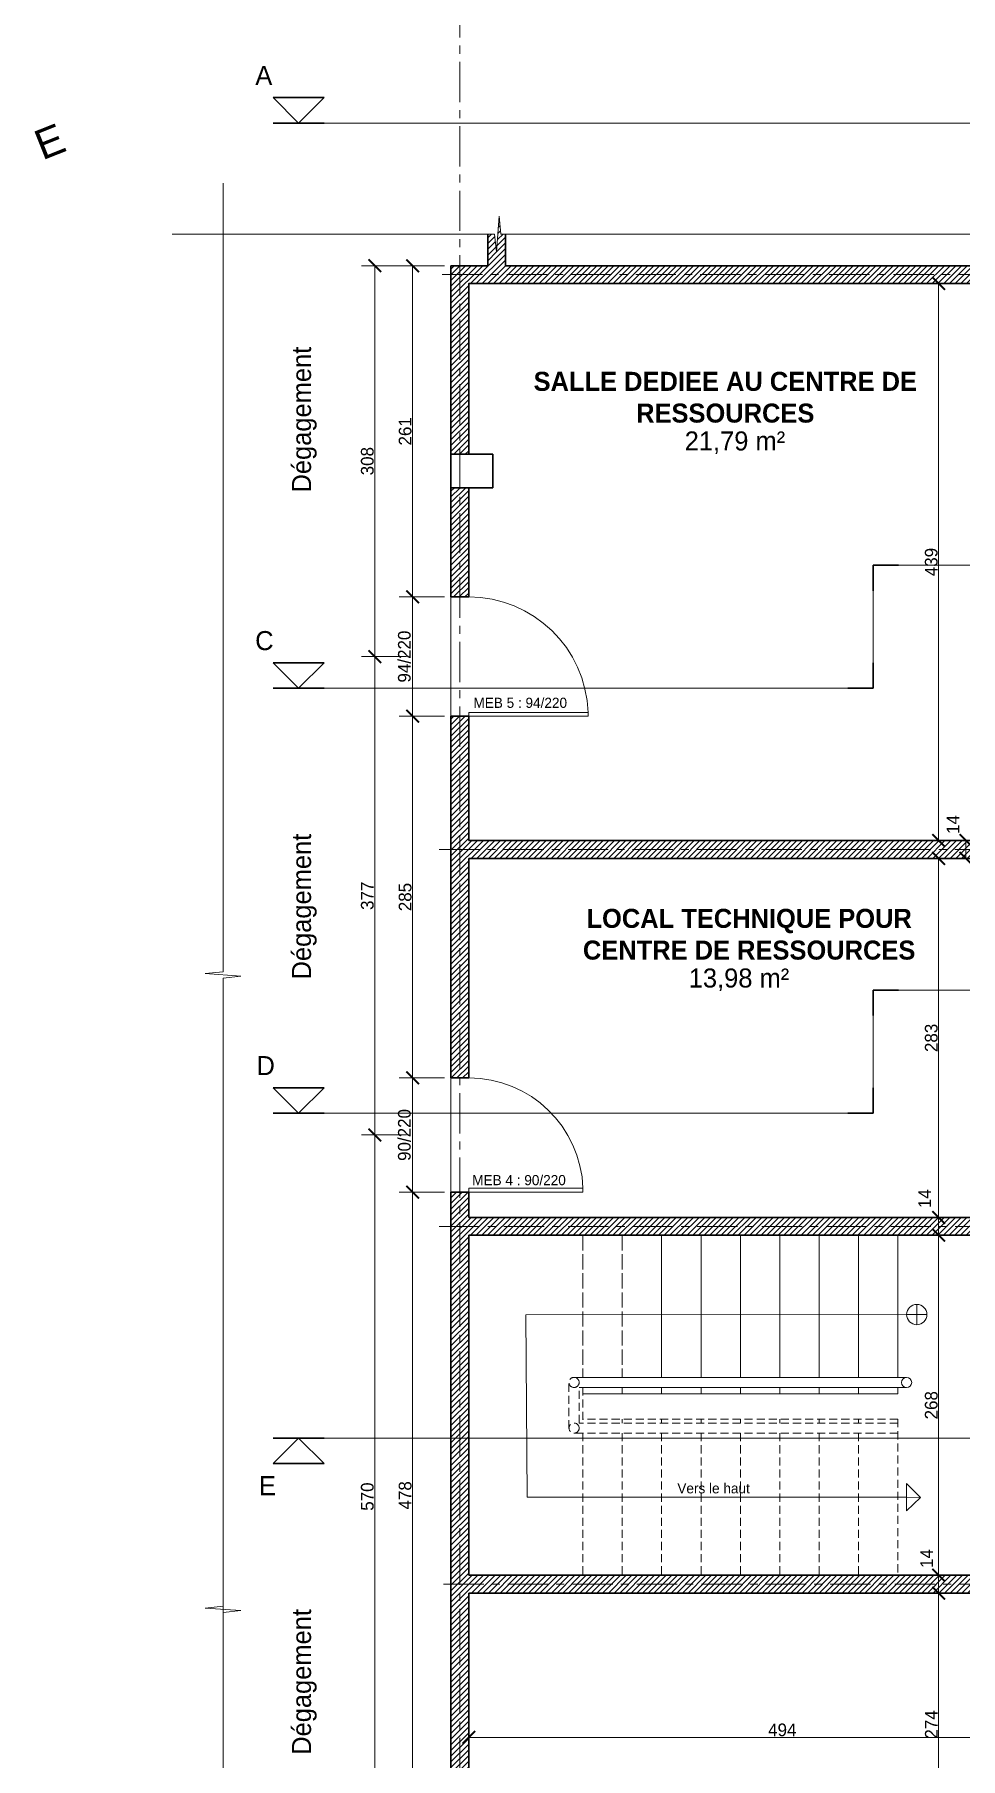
# Model space of a CAD drawing. Header units: centimetres. Extents: x -15293 to 11572, y -4790 to 2619.
# Drawn here: x -1841 to -1111, y -3711 to -2352 of the extents above; entities that cross this region are included whole.
import ezdxf

# ---------------------------------------------------------------- set-up
doc = ezdxf.new("R2010")
doc.units = ezdxf.units.CM
for name, pattern in [('ACAD_ISO02W100', [15, 12, -3]), ('Axe', [1093.611073, 529.166651, -211.666656, 141.111112, -211.666656]), ('CENTER', [50.8, 31.75, -6.35, 6.35, -6.35]), ('DASHED2', [9.525, 6.35, -3.175])]:
    doc.linetypes.add(name, pattern=pattern)
doc.layers.get('0').update_dxf_attribs({"lineweight": 0})
for name, color, linetype in [('Cotation', 41, 'Continuous'), ('Garde corps métallique', 20, 'Continuous'), ('Ligne de Coupe', 4, 'Continuous'), ('Ligne de foulée', 7, 'Continuous'), ('Orientation', 7, 'Continuous'), ('TSJ_COTATION', 144, 'Continuous'), ('TSJ_TEXTE', 6, 'Continuous')]:
    doc.layers.add(name, color=color, linetype=linetype)
for name, color, linetype, lineweight in [('Poteaux', 7, 'Continuous', 30), ('Symbole de rupture', 6, 'Continuous', 0), ('TSJ_MENUISERIE', 150, 'Continuous', 15), ('TSJ_MUR', 1, 'Continuous', 30), ('TSJ_VUE', 5, 'Continuous', 13)]:
    doc.layers.add(name, color=color, linetype=linetype, lineweight=lineweight)
doc.layers.add('TSJ_AXE', color=7, linetype='CENTER', lineweight=0, true_color=0xb80000)
doc.layers.add('TSJ_HACHURE', color=7, linetype='Axe', lineweight=0, true_color=0x969696)
doc.styles.add('Arial', font='arial.ttf')
doc.styles.get("Standard").update_dxf_attribs({"font": 'GOTHIC.TTF'})
doc.dimstyles.new('ISO-25', dxfattribs={"dimtxt": 10, "dimasz": 10, "dimexe": 10.625, "dimexo": 5, "dimtad": 1, "dimtxsty": 'Standard', "dimblk": 'ARCHTICK', "dimcen": 8, "dimadec": 0, "dimazin": 0, "dimtfac": 1, "dimtmove": 0, "dimatfit": 3, "dimldrblk": 'ARCHTICK', "dimfxl": 25, "dimfxlon": 1, "dimlwd": 9, "dimlwe": 9, "dimarcsym": 0})

# ---------------------------------------------------------------- blocks, each defined once
blk = doc.blocks.new('Marque de rupture')
at = {"layer": 'Symbole de rupture', "lineweight": 20}
for p, q in [((0, -3.6), (0, 20.4)), ((0, -3.6), (-14.1, -5.1)), ((14.1, -7.1), (-14.1, -5.1)), ((0, -8.6), (14.1, -7.1)), ((0, -8.6), (0, -32.6))]:
    blk.add_line(p, q, dxfattribs=at)
blk = doc.blocks.new('_ArchTick')
at = {"color": 0, "linetype": 'ByBlock', "const_width": 0.15}
blk.add_lwpolyline([(-0.5, -0.5), (0.5, 0.5)], dxfattribs=at)
blk = doc.blocks.new('*D185')
at = {"layer": 'Defpoints', "color": 0, "transparency": 16777216}
for p in [(-1316.1, -2548.2), (-1316.1, -2987.2), (-1128.6, -2987.2)]:
    blk.add_point(p, dxfattribs=at)
at = {"layer": 'TSJ_COTATION', "color": 0, "lineweight": 9, "transparency": 16777216}
for p, q in [((-1153.6, -2548.2), (-1117.9, -2548.2)), ((-1128.6, -2548.2), (-1128.6, -2987.2)), ((-1153.6, -2987.2), (-1117.9, -2987.2))]:
    blk.add_line(p, q, dxfattribs=at)
at = {"layer": 'TSJ_COTATION', "color": 0, "lineweight": 9, "transparency": 16777216, "xscale": 10, "yscale": 10, "zscale": 10}
for p, rotation in [((-1128.6, -2548.2), 90), ((-1128.6, -2987.2), 270)]:
    blk.add_blockref('_ArchTick', p, dxfattribs=dict(at, rotation=rotation))
at = {"layer": 'TSJ_COTATION', "color": 0, "transparency": 16777216, "insert": (-1134.4, -2767.7), "char_height": 10, "attachment_point": 5, "rotation": 90}
blk.add_mtext('439', dxfattribs=at)
blk = doc.blocks.new('*D186')
at = {"layer": 'Cotation', "color": 0, "lineweight": 9, "transparency": 16777216}
for p, q in [((-1132.1, -2987.2), (-1096.4, -2987.2)), ((-1107.1, -2987.2), (-1107.1, -3001.2)), ((-1084.3, -3001.2), (-1117.7, -3001.2))]:
    blk.add_line(p, q, dxfattribs=at)
at = {"layer": 'Defpoints', "color": 0, "transparency": 16777216}
for p in [(-1294.5, -2987.2), (-1107.1, -3001.2), (-1079.3, -3001.2)]:
    blk.add_point(p, dxfattribs=at)
at = {"layer": 'Cotation', "color": 0, "lineweight": 9, "transparency": 16777216, "xscale": 10, "yscale": 10, "zscale": 10}
for p, rotation in [((-1107.1, -2987.2), 90), ((-1107.1, -3001.2), 270)]:
    blk.add_blockref('_ArchTick', p, dxfattribs=dict(at, rotation=rotation))
at = {"layer": 'Cotation', "color": 0, "transparency": 16777216, "insert": (-1117.3, -2974.5), "char_height": 10, "attachment_point": 5, "rotation": 90}
blk.add_mtext('14', dxfattribs=at)
blk = doc.blocks.new('*D187')
at = {"layer": 'Defpoints', "color": 0, "transparency": 16777216}
for p in [(-1026.4, -3284.2), (-1128.6, -3298.2), (-1056.7, -3298.2)]:
    blk.add_point(p, dxfattribs=at)
at = {"layer": 'TSJ_COTATION', "color": 0, "lineweight": 9, "transparency": 16777216}
for p, q in [((-1103.6, -3284.2), (-1139.2, -3284.2)), ((-1128.6, -3284.2), (-1128.6, -3298.2)), ((-1103.6, -3298.2), (-1139.2, -3298.2))]:
    blk.add_line(p, q, dxfattribs=at)
at = {"layer": 'TSJ_COTATION', "color": 0, "lineweight": 9, "transparency": 16777216, "xscale": 10, "yscale": 10, "zscale": 10}
for p, rotation in [((-1128.6, -3284.2), 90), ((-1128.6, -3298.2), 270)]:
    blk.add_blockref('_ArchTick', p, dxfattribs=dict(at, rotation=rotation))
at = {"layer": 'TSJ_COTATION', "color": 0, "transparency": 16777216, "insert": (-1139.6, -3269.4), "char_height": 10, "attachment_point": 5, "rotation": 90}
blk.add_mtext('14', dxfattribs=at)
blk = doc.blocks.new('*D188')
at = {"layer": 'Defpoints', "color": 0, "transparency": 16777216}
for p in [(-1056.7, -3298.2), (-1128.6, -3566.2), (-1056.7, -3566.2)]:
    blk.add_point(p, dxfattribs=at)
at = {"layer": 'TSJ_COTATION', "color": 0, "lineweight": 9, "transparency": 16777216}
for p, q in [((-1103.6, -3298.2), (-1139.2, -3298.2)), ((-1128.6, -3298.2), (-1128.6, -3566.2)), ((-1103.6, -3566.2), (-1139.2, -3566.2))]:
    blk.add_line(p, q, dxfattribs=at)
at = {"layer": 'TSJ_COTATION', "color": 0, "lineweight": 9, "transparency": 16777216, "xscale": 10, "yscale": 10, "zscale": 10}
for p, rotation in [((-1128.6, -3298.2), 90), ((-1128.6, -3566.2), 270)]:
    blk.add_blockref('_ArchTick', p, dxfattribs=dict(at, rotation=rotation))
at = {"layer": 'TSJ_COTATION', "color": 0, "transparency": 16777216, "insert": (-1134.4, -3432.2), "char_height": 10, "attachment_point": 5, "rotation": 90}
blk.add_mtext('268', dxfattribs=at)
blk = doc.blocks.new('*D189')
at = {"layer": 'Defpoints', "color": 0, "transparency": 16777216}
for p in [(-1056.7, -3566.2), (-1128.6, -3580.2), (-1056.7, -3580.2)]:
    blk.add_point(p, dxfattribs=at)
at = {"layer": 'TSJ_COTATION', "color": 0, "lineweight": 9, "transparency": 16777216}
for p, q in [((-1103.6, -3566.2), (-1139.2, -3566.2)), ((-1128.6, -3566.2), (-1128.6, -3580.2)), ((-1103.6, -3580.2), (-1139.2, -3580.2))]:
    blk.add_line(p, q, dxfattribs=at)
at = {"layer": 'TSJ_COTATION', "color": 0, "lineweight": 9, "transparency": 16777216, "xscale": 10, "yscale": 10, "zscale": 10}
for p, rotation in [((-1128.6, -3566.2), 90), ((-1128.6, -3580.2), 270)]:
    blk.add_blockref('_ArchTick', p, dxfattribs=dict(at, rotation=rotation))
at = {"layer": 'TSJ_COTATION', "color": 0, "transparency": 16777216, "insert": (-1138.1, -3553), "char_height": 10, "attachment_point": 5, "rotation": 90}
blk.add_mtext('14', dxfattribs=at)
blk = doc.blocks.new('*D190')
at = {"layer": 'Defpoints', "color": 0, "transparency": 16777216}
for p in [(-1056.7, -3580.2), (-1128.6, -3854.2), (-1056.7, -3854.2)]:
    blk.add_point(p, dxfattribs=at)
at = {"layer": 'TSJ_COTATION', "color": 0, "lineweight": 9, "transparency": 16777216}
for p, q in [((-1103.6, -3580.2), (-1139.2, -3580.2)), ((-1128.6, -3580.2), (-1128.6, -3854.2)), ((-1103.6, -3854.2), (-1139.2, -3854.2))]:
    blk.add_line(p, q, dxfattribs=at)
at = {"layer": 'TSJ_COTATION', "color": 0, "lineweight": 9, "transparency": 16777216, "xscale": 10, "yscale": 10, "zscale": 10}
for p, rotation in [((-1128.6, -3580.2), 90), ((-1128.6, -3854.2), 270)]:
    blk.add_blockref('_ArchTick', p, dxfattribs=dict(at, rotation=rotation))
at = {"layer": 'TSJ_COTATION', "color": 0, "transparency": 16777216, "insert": (-1134.4, -3717.2), "char_height": 10, "attachment_point": 5, "rotation": 90}
blk.add_mtext('                  274', dxfattribs=at)
blk = doc.blocks.new('*D191')
at = {"layer": 'Defpoints', "color": 0, "transparency": 16777216}
for p in [(-1498.8, -3637.9), (-1004.8, -3637.9), (-1004.8, -3693.9)]:
    blk.add_point(p, dxfattribs=at)
at = {"layer": 'TSJ_COTATION', "color": 0, "lineweight": 9, "transparency": 16777216}
for p, q in [((-1498.8, -3668.9), (-1498.8, -3704.6)), ((-1004.8, -3668.9), (-1004.8, -3704.6)), ((-1498.8, -3693.9), (-1004.8, -3693.9))]:
    blk.add_line(p, q, dxfattribs=at)
at = {"layer": 'TSJ_COTATION', "color": 0, "lineweight": 9, "transparency": 16777216, "xscale": 10, "yscale": 10, "zscale": 10, "rotation": 180}
blk.add_blockref('_ArchTick', (-1498.8, -3693.9), dxfattribs=at)
at = {"layer": 'TSJ_COTATION', "color": 0, "lineweight": 9, "transparency": 16777216, "xscale": 10, "yscale": 10, "zscale": 10}
blk.add_blockref('_ArchTick', (-1004.8, -3693.9), dxfattribs=at)
at = {"layer": 'TSJ_COTATION', "color": 0, "transparency": 16777216, "insert": (-1251.8, -3688.1), "char_height": 10, "attachment_point": 5}
blk.add_mtext('494', dxfattribs=at)
blk = doc.blocks.new('*D184')
at = {"layer": 'Defpoints', "color": 0, "transparency": 16777216}
for p in [(-1512.8, -2534.2), (-1572.8, -2842.2), (-1512.8, -2842.2)]:
    blk.add_point(p, dxfattribs=at)
at = {"layer": 'TSJ_COTATION', "color": 0, "lineweight": 9, "transparency": 16777216}
for p, q in [((-1547.8, -2534.2), (-1583.4, -2534.2)), ((-1572.8, -2534.2), (-1572.8, -2842.2)), ((-1547.8, -2842.2), (-1583.4, -2842.2))]:
    blk.add_line(p, q, dxfattribs=at)
at = {"layer": 'TSJ_COTATION', "color": 0, "lineweight": 9, "transparency": 16777216, "xscale": 10, "yscale": 10, "zscale": 10}
for p, rotation in [((-1572.8, -2534.2), 90), ((-1572.8, -2842.2), 270)]:
    blk.add_blockref('_ArchTick', p, dxfattribs=dict(at, rotation=rotation))
at = {"layer": 'TSJ_COTATION', "color": 0, "transparency": 16777216, "insert": (-1578.7, -2688.2), "char_height": 10, "attachment_point": 5, "rotation": 90}
blk.add_mtext('308', dxfattribs=at)
blk = doc.blocks.new('*D200')
at = {"layer": 'Defpoints', "color": 0, "transparency": 16777216}
for p in [(-1512.8, -2842.2), (-1572.8, -3219.2), (-1512.8, -3219.2)]:
    blk.add_point(p, dxfattribs=at)
at = {"layer": 'TSJ_COTATION', "color": 0, "lineweight": 9, "transparency": 16777216}
for p, q in [((-1547.8, -2842.2), (-1583.4, -2842.2)), ((-1572.8, -2842.2), (-1572.8, -3219.2)), ((-1547.8, -3219.2), (-1583.4, -3219.2))]:
    blk.add_line(p, q, dxfattribs=at)
at = {"layer": 'TSJ_COTATION', "color": 0, "lineweight": 9, "transparency": 16777216, "xscale": 10, "yscale": 10, "zscale": 10}
for p, rotation in [((-1572.8, -2842.2), 90), ((-1572.8, -3219.2), 270)]:
    blk.add_blockref('_ArchTick', p, dxfattribs=dict(at, rotation=rotation))
at = {"layer": 'TSJ_COTATION', "color": 0, "transparency": 16777216, "insert": (-1578.7, -3030.7), "char_height": 10, "attachment_point": 5, "rotation": 90}
blk.add_mtext('377', dxfattribs=at)
blk = doc.blocks.new('*D201')
at = {"layer": 'Defpoints', "color": 0, "transparency": 16777216}
for p in [(-1512.8, -3219.2), (-1572.8, -3789.2), (-1512.8, -3789.2)]:
    blk.add_point(p, dxfattribs=at)
at = {"layer": 'TSJ_COTATION', "color": 0, "lineweight": 9, "transparency": 16777216}
for p, q in [((-1547.8, -3219.2), (-1583.4, -3219.2)), ((-1572.8, -3219.2), (-1572.8, -3789.2)), ((-1547.8, -3789.2), (-1583.4, -3789.2))]:
    blk.add_line(p, q, dxfattribs=at)
at = {"layer": 'TSJ_COTATION', "color": 0, "lineweight": 9, "transparency": 16777216, "xscale": 10, "yscale": 10, "zscale": 10}
for p, rotation in [((-1572.8, -3219.2), 90), ((-1572.8, -3789.2), 270)]:
    blk.add_blockref('_ArchTick', p, dxfattribs=dict(at, rotation=rotation))
at = {"layer": 'TSJ_COTATION', "color": 0, "transparency": 16777216, "insert": (-1578.7, -3504.2), "char_height": 10, "attachment_point": 5, "rotation": 90}
blk.add_mtext('570', dxfattribs=at)
blk = doc.blocks.new('*D195')
at = {"layer": 'Defpoints', "color": 0, "transparency": 16777216}
for p in [(-1512.8, -2795.2), (-1543, -2889.2), (-1512.8, -2889.2)]:
    blk.add_point(p, dxfattribs=at)
at = {"layer": 'TSJ_COTATION', "color": 0, "lineweight": 9, "transparency": 16777216}
for p, q in [((-1518, -2795.2), (-1553.7, -2795.2)), ((-1543, -2795.2), (-1543, -2889.2)), ((-1518, -2889.2), (-1553.7, -2889.2))]:
    blk.add_line(p, q, dxfattribs=at)
at = {"layer": 'TSJ_COTATION', "color": 0, "lineweight": 9, "transparency": 16777216, "xscale": 10, "yscale": 10, "zscale": 10}
for p, rotation in [((-1543, -2795.2), 90), ((-1543, -2889.2), 270)]:
    blk.add_blockref('_ArchTick', p, dxfattribs=dict(at, rotation=rotation))
at = {"layer": 'TSJ_COTATION', "color": 0, "transparency": 16777216, "insert": (-1549.5, -2842.2), "char_height": 10, "attachment_point": 5, "rotation": 90}
blk.add_mtext('94/220', dxfattribs=at)
blk = doc.blocks.new('*D196')
at = {"layer": 'Defpoints', "color": 0, "transparency": 16777216}
for p in [(-1512.8, -2889.2), (-1543, -3174.2), (-1512.8, -3174.2)]:
    blk.add_point(p, dxfattribs=at)
at = {"layer": 'TSJ_COTATION', "color": 0, "lineweight": 9, "transparency": 16777216}
for p, q in [((-1518, -2889.2), (-1553.7, -2889.2)), ((-1543, -2889.2), (-1543, -3174.2)), ((-1518, -3174.2), (-1553.7, -3174.2))]:
    blk.add_line(p, q, dxfattribs=at)
at = {"layer": 'TSJ_COTATION', "color": 0, "lineweight": 9, "transparency": 16777216, "xscale": 10, "yscale": 10, "zscale": 10}
for p, rotation in [((-1543, -2889.2), 90), ((-1543, -3174.2), 270)]:
    blk.add_blockref('_ArchTick', p, dxfattribs=dict(at, rotation=rotation))
at = {"layer": 'TSJ_COTATION', "color": 0, "transparency": 16777216, "insert": (-1548.9, -3031.7), "char_height": 10, "attachment_point": 5, "rotation": 90}
blk.add_mtext('285', dxfattribs=at)
blk = doc.blocks.new('*D197')
at = {"layer": 'Defpoints', "color": 0, "transparency": 16777216}
for p in [(-1512.8, -3174.2), (-1543, -3264.2), (-1512.8, -3264.2)]:
    blk.add_point(p, dxfattribs=at)
at = {"layer": 'TSJ_COTATION', "color": 0, "lineweight": 9, "transparency": 16777216}
for p, q in [((-1518, -3174.2), (-1553.7, -3174.2)), ((-1543, -3174.2), (-1543, -3264.2)), ((-1518, -3264.2), (-1553.7, -3264.2))]:
    blk.add_line(p, q, dxfattribs=at)
at = {"layer": 'TSJ_COTATION', "color": 0, "lineweight": 9, "transparency": 16777216, "xscale": 10, "yscale": 10, "zscale": 10}
for p, rotation in [((-1543, -3174.2), 90), ((-1543, -3264.2), 270)]:
    blk.add_blockref('_ArchTick', p, dxfattribs=dict(at, rotation=rotation))
at = {"layer": 'TSJ_COTATION', "color": 0, "transparency": 16777216, "insert": (-1549.5, -3219.2), "char_height": 10, "attachment_point": 5, "rotation": 90}
blk.add_mtext('90/220', dxfattribs=at)
blk = doc.blocks.new('*D198')
at = {"layer": 'Defpoints', "color": 0, "transparency": 16777216}
for p in [(-1512.8, -3264.2), (-1543, -3742.2), (-1512.8, -3742.2)]:
    blk.add_point(p, dxfattribs=at)
at = {"layer": 'TSJ_COTATION', "color": 0, "lineweight": 9, "transparency": 16777216}
for p, q in [((-1518, -3264.2), (-1553.7, -3264.2)), ((-1543, -3264.2), (-1543, -3742.2)), ((-1518, -3742.2), (-1553.7, -3742.2))]:
    blk.add_line(p, q, dxfattribs=at)
at = {"layer": 'TSJ_COTATION', "color": 0, "lineweight": 9, "transparency": 16777216, "xscale": 10, "yscale": 10, "zscale": 10}
for p, rotation in [((-1543, -3264.2), 90), ((-1543, -3742.2), 270)]:
    blk.add_blockref('_ArchTick', p, dxfattribs=dict(at, rotation=rotation))
at = {"layer": 'TSJ_COTATION', "color": 0, "transparency": 16777216, "insert": (-1548.9, -3503.2), "char_height": 10, "attachment_point": 5, "rotation": 90}
blk.add_mtext('478', dxfattribs=at)
blk = doc.blocks.new('*D219')
at = {"layer": 'Defpoints', "color": 0, "transparency": 16777216}
for p in [(-1543, -2534.2), (-1512.8, -2534.2), (-1512.8, -2795.2)]:
    blk.add_point(p, dxfattribs=at)
at = {"layer": 'TSJ_COTATION', "color": 0, "lineweight": 9, "transparency": 16777216}
for p, q in [((-1518, -2534.2), (-1553.7, -2534.2)), ((-1543, -2795.2), (-1543, -2534.2)), ((-1518, -2795.2), (-1553.7, -2795.2))]:
    blk.add_line(p, q, dxfattribs=at)
at = {"layer": 'TSJ_COTATION', "color": 0, "lineweight": 9, "transparency": 16777216, "xscale": 10, "yscale": 10, "zscale": 10}
for p, rotation in [((-1543, -2534.2), 90), ((-1543, -2795.2), 270)]:
    blk.add_blockref('_ArchTick', p, dxfattribs=dict(at, rotation=rotation))
at = {"layer": 'TSJ_COTATION', "color": 0, "transparency": 16777216, "insert": (-1548.9, -2664.7), "char_height": 10, "attachment_point": 5, "rotation": 90}
blk.add_mtext('261', dxfattribs=at)
blk = doc.blocks.new('*D220')
at = {"layer": 'Defpoints', "color": 0, "transparency": 16777216}
for p in [(-1100.8, -3001.2), (-1128.6, -3284.2), (-1026.4, -3284.2)]:
    blk.add_point(p, dxfattribs=at)
at = {"layer": 'TSJ_COTATION', "color": 0, "lineweight": 9, "transparency": 16777216}
for p, q in [((-1105.8, -3001.2), (-1139.2, -3001.2)), ((-1128.6, -3001.2), (-1128.6, -3284.2)), ((-1103.6, -3284.2), (-1139.2, -3284.2))]:
    blk.add_line(p, q, dxfattribs=at)
at = {"layer": 'TSJ_COTATION', "color": 0, "lineweight": 9, "transparency": 16777216, "xscale": 10, "yscale": 10, "zscale": 10}
for p, rotation in [((-1128.6, -3001.2), 90), ((-1128.6, -3284.2), 270)]:
    blk.add_blockref('_ArchTick', p, dxfattribs=dict(at, rotation=rotation))
at = {"layer": 'TSJ_COTATION', "color": 0, "transparency": 16777216, "insert": (-1134.4, -3142.7), "char_height": 10, "attachment_point": 5, "rotation": 90}
blk.add_mtext('283', dxfattribs=at)

msp = doc.modelspace()

# ---------------------------------------------------------------- hatches: boundary and pattern name
at = {"layer": 'TSJ_HACHURE', "true_color": 0xc7c8ca}
h = msp.add_hatch(dxfattribs=at)
h.set_pattern_fill('ANSI32', color=9, scale=5)
h.paths.add_polyline_path([(-1104.441, -1128.011), (-1005.837, -1128.011), (-1005.837, -689.011), (-1104.441, -689.011)])
h.paths.add_polyline_path([(-1104.441, -689.011), (-1498.837, -689.011), (-1498.837, -1015.011, -0.40407836), (-1408.837, -1102.011), (-1408.837, -1105.011), (-1498.837, -1105.011), (-1498.837, -1128.011), (-1104.441, -1128.011)])
h.paths.add_polyline_path([(-1498.837, -3868.222), (-1498.837, -4194.222, -0.40407836), (-1408.837, -4281.222), (-1408.837, -4284.222), (-1498.837, -4284.222), (-1498.837, -4307.222), (-1005.837, -4307.222), (-1005.837, -3868.222)])
h.paths.add_polyline_path([(-1377.148, -4103.571), (-1128.281, -4103.571), (-1128.281, -4070.751), (-1377.148, -4070.751)], flags=24)
h.paths.add_polyline_path([(-1377.148, -924.36), (-1128.281, -924.36), (-1128.281, -891.541), (-1377.148, -891.541)], flags=24)
at = {"layer": 'TSJ_HACHURE', "lineweight": 0, "true_color": 0xc7c8ca}
h = msp.add_hatch(dxfattribs=at)
h.set_pattern_fill('ANSI31', color=9)
h.set_pattern_definition([(45, (0, -3179.2108), (-2.245064, 2.245064), [])])
h.paths.add_polyline_path([(-1512.837, -2534.222), (-1512.837, -2682.722), (-1498.837, -2682.722), (-1498.837, -2548.222), (-991.837, -2548.222), (-991.837, -2534.222), (-1469.837, -2534.222), (-1469.837, -2509.222), (-1473.405, -2509.222), (-1474.905, -2495.08), (-1476.905, -2523.364), (-1478.405, -2509.222), (-1483.837, -2509.222), (-1483.837, -2534.222)])
h.paths.add_polyline_path([(-1512.837, -2709.222), (-1512.837, -2795.222), (-1498.837, -2795.222), (-1498.837, -2709.222)])
h.paths.add_polyline_path([(-1498.837, -2889.222), (-1512.837, -2889.222), (-1512.837, -3174.222), (-1498.837, -3174.222), (-1498.837, -3001.222), (-991.837, -3001.222), (-991.837, -2987.222), (-1498.837, -2987.222)])
h.paths.add_polyline_path([(-1004.837, -3135.222), (-1004.837, -3284.222), (-1498.837, -3284.222), (-1498.837, -3264.222), (-1512.837, -3264.222), (-1512.837, -3742.222), (-1498.837, -3742.222), (-1498.837, -3580.222), (-1004.837, -3580.222), (-1004.837, -3721.222), (-991.837, -3721.222), (-991.837, -3482.222), (-1004.837, -3482.222), (-1004.837, -3566.222), (-1498.837, -3566.222), (-1498.837, -3298.222), (-1004.837, -3298.222), (-1004.837, -3382.222), (-991.837, -3382.222), (-991.837, -3135.222)])
h.paths.add_polyline_path([(-1579.143, -4724.736), (-1584.068, -4711.593), (-1658.627, -4745.705), (-1655.714, -4752.07), (-1583.879, -4719.204), (-1580.291, -4725.261)])
h.paths.add_polyline_path([(-1262.263, -4572.06), (-1264.5, -4565.386), (-1497.947, -4672.191), (-1497.947, -4568.222), (-1512.837, -4568.222), (-1512.837, -4679.004), (-1582.92, -4711.068), (-1579.332, -4717.124)])
h.paths.add_polyline_path([(-1178.837, -4507.218), (-1191.947, -4506.291), (-1191.947, -4532.191), (-1263.352, -4564.86), (-1256.627, -4577.179), (-1255.479, -4576.654), (-1257.716, -4569.98), (-1185.878, -4537.112), (-1185.878, -4509.219), (-1178.837, -4508.472)])
h.paths.add_polyline_path([(-1092.832, -4473.222), (-1091.842, -4459.222), (-1178.837, -4459.222), (-1178.837, -4414.222), (-1192.837, -4414.222), (-1192.837, -4427.222), (-1498.837, -4448.222), (-1498.837, -4433.222), (-1512.837, -4433.222), (-1512.837, -4478.222), (-1497.947, -4478.222), (-1497.947, -4461.191), (-1191.947, -4440.191), (-1191.947, -4504.863), (-1185.882, -4504.22), (-1185.837, -4466.222), (-1094.837, -4466.222), (-1094.095, -4473.222)])
h.paths.add_polyline_path([(-1090.58, -4459.222), (-1089.837, -4466.222), (-991.837, -4466.222), (-991.837, -3854.222), (-1498.837, -3854.222), (-1498.837, -3836.222), (-1512.837, -3836.222), (-1512.837, -4194.222), (-1498.837, -4194.222), (-1498.837, -3868.222), (-1005.837, -3868.222), (-1005.837, -4307.222), (-1498.837, -4307.222), (-1498.837, -4284.222), (-1512.837, -4284.222), (-1512.837, -4343.222), (-1498.837, -4343.222), (-1498.837, -4321.222), (-1192.837, -4321.222), (-1192.837, -4344.222), (-1178.837, -4344.222), (-1178.837, -4321.222), (-1005.837, -4321.222), (-1005.837, -4459.222)])

# ---------------------------------------------------------------- linework, layer by layer
at = {"lineweight": 0}
for p, q in [((-1502.405, -2509.222), (-1732.405, -2509.222)), ((-1449.405, -2509.222), (-1024.405, -2509.222))]:
    msp.add_line(p, q, dxfattribs=at)
at = {"layer": 'Garde corps métallique', "linetype": 'DASHED2', "lineweight": 9}
for p, q in [((-1419.837, -3450.222), (-1419.837, -3414.222)), ((-1411.837, -3446.222), (-1411.837, -3418.222)), ((-1160.837, -3446.222), (-1411.837, -3446.222)), ((-1160.837, -3454.222), (-1415.837, -3454.222))]:
    msp.add_line(p, q, dxfattribs=at)
at = {"layer": 'Garde corps métallique', "lineweight": 9}
for p, q in [((-1153.837, -3410.222), (-1415.837, -3410.222)), ((-1153.837, -3418.222), (-1411.837, -3418.222))]:
    msp.add_line(p, q, dxfattribs=at)
at = {"layer": 'Garde corps métallique', "linetype": 'ACAD_ISO02W100', "lineweight": 20}
msp.add_circle((-1415.837, -3414.222), 4, dxfattribs=at)
at = {"layer": 'Garde corps métallique', "lineweight": 20}
msp.add_circle((-1153.837, -3414.222), 4, dxfattribs=at)
at = {"layer": 'Garde corps métallique', "linetype": 'DASHED2', "lineweight": 20}
msp.add_circle((-1415.837, -3450.222), 4, dxfattribs=at)
at = {"layer": 'Ligne de Coupe', "lineweight": 30}
for p, q in [((-1612.837, -2401.722), (-1652.837, -2401.722)), ((-1652.837, -2401.722), (-1632.837, -2421.722)), ((-1612.837, -2401.722), (-1632.837, -2421.722)), ((-1652.837, -2421.722), (-1612.837, -2421.722)), ((-1180.131, -2770.261), (-1160.131, -2770.261)), ((-1180.131, -2790.261), (-1180.131, -2770.261)), ((-1612.837, -2847.094), (-1652.837, -2847.094)), ((-1652.837, -2847.094), (-1632.837, -2867.094)), ((-1612.837, -2847.094), (-1632.837, -2867.094)), ((-1180.131, -2867.094), (-1180.131, -2847.094)), ((-1652.837, -2867.094), (-1612.837, -2867.094)), ((-1200.131, -2867.094), (-1180.131, -2867.094)), ((-1180.131, -3105.179), (-1160.131, -3105.179)), ((-1180.131, -3125.179), (-1180.131, -3105.179)), ((-1612.837, -3182.013), (-1652.837, -3182.013)), ((-1652.837, -3182.013), (-1632.837, -3202.013)), ((-1612.837, -3182.013), (-1632.837, -3202.013)), ((-1180.131, -3202.013), (-1180.131, -3182.013)), ((-1652.837, -3202.013), (-1612.837, -3202.013)), ((-1200.131, -3202.013), (-1180.131, -3202.013)), ((-1652.837, -3458.069), (-1612.837, -3458.069)), ((-1652.837, -3478.069), (-1632.837, -3458.069)), ((-1612.837, -3478.069), (-1632.837, -3458.069)), ((-1612.837, -3478.069), (-1652.837, -3478.069))]:
    msp.add_line(p, q, dxfattribs=at)
at = {"layer": 'Ligne de Coupe', "lineweight": 0}
for p, q in [((-681.976, -2421.722), (-1612.837, -2421.722)), ((-1180.131, -2867.094), (-1180.131, -2770.261)), ((-702.829, -2770.261), (-1180.131, -2770.261)), ((-1180.131, -2867.094), (-1612.837, -2867.094)), ((-702.829, -3105.179), (-1180.131, -3105.179)), ((-1180.131, -3202.013), (-1180.131, -3105.179)), ((-1612.837, -3202.013), (-1180.131, -3202.013)), ((-737.291, -3458.069), (-1612.837, -3458.069))]:
    msp.add_line(p, q, dxfattribs=at)
at = {"layer": 'Ligne de foulée', "lineweight": 20}
for p, q in [((-1145.837, -3368.722), (-1145.837, -3352.722)), ((-1153.837, -3360.722), (-1137.837, -3360.722)), ((-1142.953, -3504.777), (-1153.837, -3504.697))]:
    msp.add_line(p, q, dxfattribs=at)
at = {"layer": 'Ligne de foulée', "lineweight": 0}
for p, q in [((-1153.837, -3360.722), (-1453.837, -3360.932)), ((-1453.837, -3360.932), (-1452.713, -3504.722)), ((-1452.713, -3504.722), (-1153.837, -3504.722))]:
    msp.add_line(p, q, dxfattribs=at)
at = {"layer": 'Ligne de foulée', "lineweight": 20}
msp.add_lwpolyline([(-1153.837, -3515.5), (-1153.837, -3493.893), (-1142.953, -3504.777)], close=True, dxfattribs=at)
msp.add_circle((-1145.837, -3360.722), 8, dxfattribs=at)
at = {"layer": 'Poteaux'}
for p, q in [((-1479.837, -2682.722), (-1512.837, -2682.722)), ((-1512.837, -2682.722), (-1512.837, -2709.222)), ((-1479.837, -2709.222), (-1512.837, -2709.222))]:
    msp.add_line(p, q, dxfattribs=at)
msp.add_lwpolyline([(-1479.837, -2709.222), (-1479.837, -2682.722)], dxfattribs=at)
at = {"layer": 'Symbole de rupture', "lineweight": 0}
for p, q in [((-1692.405, -2469.222), (-1692.405, -3066.519)), ((-1692.405, -3119.519), (-1692.405, -3566.519)), ((-1692.405, -3590.519), (-1692.405, -3595.519)), ((-1692.405, -4066.519), (-1692.405, -3619.519))]:
    msp.add_line(p, q, dxfattribs=at)
at = {"layer": 'TSJ_AXE'}
for p, q in [((-1505.837, -4691.197), (-1505.837, -2285.003)), ((-1519.702, -2541.222), (-493.693, -2541.222)), ((-1522.2, -2994.222), (-493.693, -2994.222)), ((-1522, -3291.222), (-493.693, -3291.222)), ((-1518.767, -3573.222), (-493.693, -3573.222))]:
    msp.add_line(p, q, dxfattribs=at)
at = {"layer": 'TSJ_MENUISERIE', "lineweight": 20}
for points in [[(-1498.837, -2889.222), (-1404.837, -2889.222), (-1404.837, -2886.222), (-1498.837, -2886.222)], [(-1498.837, -3264.222), (-1408.837, -3264.222), (-1408.837, -3261.222), (-1498.837, -3261.222)]]:
    msp.add_lwpolyline(points, close=True, dxfattribs=at)
at = {"layer": 'TSJ_MENUISERIE', "lineweight": 5}
for centre, radius, start, end in [((-1498.873, -2889.308), 94.086, 1.879881, 89.978198), ((-1498.875, -3264.312), 90.091, 1.965886, 89.976158)]:
    msp.add_arc(centre, radius, start, end, dxfattribs=at)
at = {"layer": 'TSJ_MUR'}
for p, q in [((-1483.837, -2534.222), (-1512.837, -2534.222)), ((-1498.837, -2795.222), (-1512.837, -2795.222)), ((-1498.837, -2889.222), (-1512.837, -2889.222)), ((-1498.837, -2987.222), (-991.837, -2987.222)), ((-1498.837, -3001.222), (-991.837, -3001.222)), ((-1498.837, -3174.222), (-1512.837, -3174.222)), ((-1498.837, -3264.222), (-1512.837, -3264.222)), ((-1498.837, -3284.222), (-1004.837, -3284.222)), ((-1498.837, -3298.222), (-1004.837, -3298.222)), ((-1498.837, -3298.222), (-1498.837, -3566.222)), ((-1004.837, -3566.222), (-1498.837, -3566.222)), ((-1004.837, -3580.222), (-1498.837, -3580.222)), ((-1498.837, -3580.222), (-1498.837, -3742.222))]:
    msp.add_line(p, q, dxfattribs=at)
for points in [[(-1483.837, -2509.222), (-1483.837, -2534.222), (-1483.837, -2534.222)], [(-1469.837, -2509.222), (-1469.837, -2534.222), (-991.837, -2534.222)], [(-1512.837, -2682.722), (-1512.837, -2534.222), (-1512.837, -2534.222)], [(-1498.837, -2682.722), (-1498.837, -2548.222), (-991.837, -2548.222), (-991.837, -2534.222)], [(-1512.837, -2795.222), (-1512.837, -2709.222)], [(-1498.837, -2795.222), (-1498.837, -2709.222)], [(-1512.837, -3174.222), (-1512.837, -2889.222)], [(-1498.837, -2987.222), (-1498.837, -2889.222)], [(-1498.837, -3174.222), (-1498.837, -3001.222)], [(-1512.837, -3742.222), (-1512.837, -3264.222)], [(-1498.837, -3284.222), (-1498.837, -3264.222)]]:
    msp.add_lwpolyline(points, dxfattribs=at)
at = {"layer": 'TSJ_VUE', "lineweight": 9}
for p, q in [((-1512.837, -2795.222), (-1512.837, -2889.222)), ((-1512.837, -3174.222), (-1512.837, -3264.222)), ((-1346.837, -3298.222), (-1346.837, -3410.222)), ((-1315.837, -3298.222), (-1315.837, -3410.222)), ((-1284.837, -3298.222), (-1284.837, -3410.222)), ((-1253.837, -3298.222), (-1253.837, -3410.222)), ((-1222.837, -3298.222), (-1222.837, -3410.222)), ((-1191.837, -3298.222), (-1191.837, -3410.222)), ((-1160.837, -3298.222), (-1160.837, -3410.222)), ((-1160.837, -3423.222), (-1408.837, -3423.222)), ((-1377.837, -3418.222), (-1377.837, -3423.222)), ((-1346.837, -3418.222), (-1346.837, -3423.222)), ((-1315.837, -3418.222), (-1315.837, -3423.222)), ((-1284.837, -3418.222), (-1284.837, -3423.222)), ((-1253.837, -3418.222), (-1253.837, -3423.222)), ((-1222.837, -3418.222), (-1222.837, -3423.222)), ((-1191.837, -3418.222), (-1191.837, -3423.222)), ((-1160.837, -3418.222), (-1160.837, -3423.222))]:
    msp.add_line(p, q, dxfattribs=at)
at = {"layer": 'TSJ_VUE', "linetype": 'ACAD_ISO02W100', "lineweight": 9}
for p, q in [((-1408.837, -3298.222), (-1408.837, -3410.222)), ((-1377.837, -3298.222), (-1377.837, -3410.222))]:
    msp.add_line(p, q, dxfattribs=at)
at = {"layer": 'TSJ_VUE', "linetype": 'DASHED2', "lineweight": 9}
for p, q in [((-1408.837, -3418.222), (-1408.837, -3446.222)), ((-1160.837, -3443.222), (-1408.837, -3443.222)), ((-1377.837, -3443.222), (-1377.837, -3446.222)), ((-1346.837, -3443.222), (-1346.837, -3446.222)), ((-1315.837, -3443.222), (-1315.837, -3446.222)), ((-1284.837, -3443.222), (-1284.837, -3446.222)), ((-1253.837, -3443.222), (-1253.837, -3446.222)), ((-1222.837, -3443.222), (-1222.837, -3446.222)), ((-1191.837, -3443.222), (-1191.837, -3446.222)), ((-1160.837, -3443.222), (-1160.837, -3566.222)), ((-1408.837, -3454.222), (-1408.837, -3566.222)), ((-1377.837, -3454.222), (-1377.837, -3566.222)), ((-1346.837, -3454.222), (-1346.837, -3566.222)), ((-1315.837, -3454.222), (-1315.837, -3566.222)), ((-1284.837, -3454.222), (-1284.837, -3566.222)), ((-1253.837, -3454.222), (-1253.837, -3566.222)), ((-1222.837, -3454.222), (-1222.837, -3566.222)), ((-1191.837, -3454.222), (-1191.837, -3566.222))]:
    msp.add_line(p, q, dxfattribs=at)

# ---------------------------------------------------------------- block references
at = {"rotation": 270}
msp.add_blockref('Marque de rupture', (-1469.837, -2509.222), dxfattribs=at)
for p in [(-1692.405, -3086.951), (-1692.405, -3586.951)]:
    msp.add_blockref('Marque de rupture', p)

# ---------------------------------------------------------------- texts
at = {"layer": 'Ligne de Coupe', "char_height": 15}
for s, insert, attachment_point in [('\\pi11.475;A', (-1678.436, -2376.732), 1), ('\\pi11.368;C', (-1678.436, -2822.104), 1), ('\\pi12.382;D', (-1678.436, -3157.023), 1), ('\\pi14.401;E', (-1678.436, -3503.059), 7)]:
    msp.add_mtext_dynamic_manual_height_columns(s, width=37.39883, gutter_width=12.5, heights=[0], dxfattribs=dict(at, insert=insert, attachment_point=attachment_point))
at = {"layer": 'Orientation', "transparency": 33554687, "insert": (-1843.437, -2429.448), "char_height": 23.503, "attachment_point": 1, "rotation": 21.734131, "style": 'Arial'}
msp.add_mtext_dynamic_manual_height_columns('E', width=26.39183, gutter_width=819.722, heights=[0], dxfattribs=at)
at = {"layer": 'TSJ_TEXTE', "char_height": 15, "attachment_point": 5, "rotation": 90}
for insert in [(-1628.311, -2655.459), (-1628.311, -3039.226), (-1628.311, -3650.236)]:
    msp.add_mtext_dynamic_manual_height_columns('Dégagement', width=479.47189, gutter_width=12.5, heights=[2.167], dxfattribs=dict(at, insert=insert))
at = {"layer": 'TSJ_TEXTE'}
for s, width, gutter_width, heights, insert, char_height, attachment_point in [('{\\fCentury Gothic|b1|i0|c0|p34;SALLE DEDIEE AU CENTRE DE RESSOURCES}', 342.222, 0, [57.114], (-1296.719, -2637.901), 15, 5), ('21,79 m²', 210.39385, 12.5, [2.167], (-1289.087, -2673.666), 15, 5), ('MEB 5 : 94/220 ', 106.9004, 12.5, [0], (-1495.104, -2874.622), 8, 1), ('{\\fCentury Gothic|b1|i0|c0|p34;LOCAL TECHNIQUE POUR\\PCENTRE DE RESSOURCES}', 1029.78165, 12.5, [75.178], (-1277.901, -3061.098), 15, 5), ('13,98 m²', 210.39385, 12.5, [2.167], (-1285.901, -3096.894), 15, 5), ('MEB 4 : 90/220 ', 106.9004, 12.5, [0], (-1496.076, -3250.778), 8, 1), ('Vers le haut', 106.9004, 12.5, [0], (-1334.482, -3493.642), 8, 1)]:
    msp.add_mtext_dynamic_manual_height_columns(s, width=width, gutter_width=gutter_width, heights=heights, dxfattribs=dict(at, insert=insert, char_height=char_height, attachment_point=attachment_point))

# ---------------------------------------------------------------- dimensions: what is measured, and where the dimension line sits
at = {"layer": 'Cotation'}
dim = msp.add_linear_dim(base=(-1107.052, -3001.222), p1=(-1294.541, -2987.222), p2=(-1079.33, -3001.222), angle=90, dimstyle='ISO-25', override={"dimtmove": 1}, dxfattribs=at)
dim.commit()
dim.dimension.update_dxf_attribs({"geometry": '*D186', "text_midpoint": (-1111.59, -2974.522), "dimtype": 160})
at = {"layer": 'TSJ_COTATION'}
for base, p1, p2, angle, picture, middle in [((-1572.813, -2842.222), (-1512.837, -2534.222), (-1512.837, -2842.222), 90, '*D184', (-1578.689, -2688.222)), ((-1543.034, -2534.222), (-1512.837, -2795.222), (-1512.837, -2534.222), 90, '*D219', (-1548.911, -2664.722)), ((-1128.566, -2987.222), (-1316.054, -2548.222), (-1316.054, -2987.222), 90, '*D185', (-1134.443, -2767.722)), ((-1572.813, -3219.222), (-1512.837, -2842.222), (-1512.837, -3219.222), 270, '*D200', (-1578.689, -3030.722)), ((-1543.034, -3174.222), (-1512.837, -2889.222), (-1512.837, -3174.222), 90, '*D196', (-1548.911, -3031.722)), ((-1128.566, -3284.222), (-1100.844, -3001.222), (-1026.351, -3284.222), 270, '*D220', (-1134.443, -3142.722)), ((-1572.813, -3789.222), (-1512.837, -3219.222), (-1512.837, -3789.222), 270, '*D201', (-1578.689, -3504.222)), ((-1543.034, -3742.222), (-1512.837, -3264.222), (-1512.837, -3742.222), 90, '*D198', (-1548.911, -3503.222)), ((-1128.566, -3566.222), (-1056.662, -3298.222), (-1056.662, -3566.222), 90, '*D188', (-1134.443, -3432.222))]:
    dim = msp.add_linear_dim(base=base, p1=p1, p2=p2, angle=angle, dimstyle='ISO-25', override={"dimtmove": 1}, dxfattribs=at)
    dim.commit()
    dim.dimension.update_dxf_attribs({"geometry": picture, "text_midpoint": middle})
for base, p1, p2, text, picture, middle in [((-1543.034, -2889.222), (-1512.837, -2795.222), (-1512.837, -2889.222), '<>/220', '*D195', (-1549.465, -2842.222)), ((-1543.034, -3264.222), (-1512.837, -3174.222), (-1512.837, -3264.222), '<>/220', '*D197', (-1549.465, -3219.222)), ((-1128.566, -3854.222), (-1056.662, -3580.222), (-1056.662, -3854.222), '                  <>', '*D190', (-1134.443, -3717.222))]:
    dim = msp.add_linear_dim(base=base, p1=p1, p2=p2, angle=90, text=text, dimstyle='ISO-25', override={"dimtmove": 1}, dxfattribs=at)
    dim.commit()
    dim.dimension.update_dxf_attribs({"geometry": picture, "text_midpoint": middle})
for base, p1, p2, picture, middle in [((-1128.566, -3298.222), (-1026.351, -3284.222), (-1056.662, -3298.222), '*D187', (-1133.838, -3269.429)), ((-1128.566, -3580.222), (-1056.662, -3566.222), (-1056.662, -3580.222), '*D189', (-1132.316, -3552.965))]:
    dim = msp.add_linear_dim(base=base, p1=p1, p2=p2, angle=90, dimstyle='ISO-25', override={"dimtmove": 1}, dxfattribs=at)
    dim.commit()
    dim.dimension.update_dxf_attribs({"geometry": picture, "text_midpoint": middle, "dimtype": 160})
dim = msp.add_linear_dim(base=(-1004.837, -3693.946), p1=(-1498.837, -3637.897), p2=(-1004.837, -3637.897), dimstyle='ISO-25', override={"dimtmove": 1}, dxfattribs=at)
dim.commit()
dim.dimension.update_dxf_attribs({"geometry": '*D191', "text_midpoint": (-1251.837, -3688.07)})

doc.saveas('drawing.dxf')
